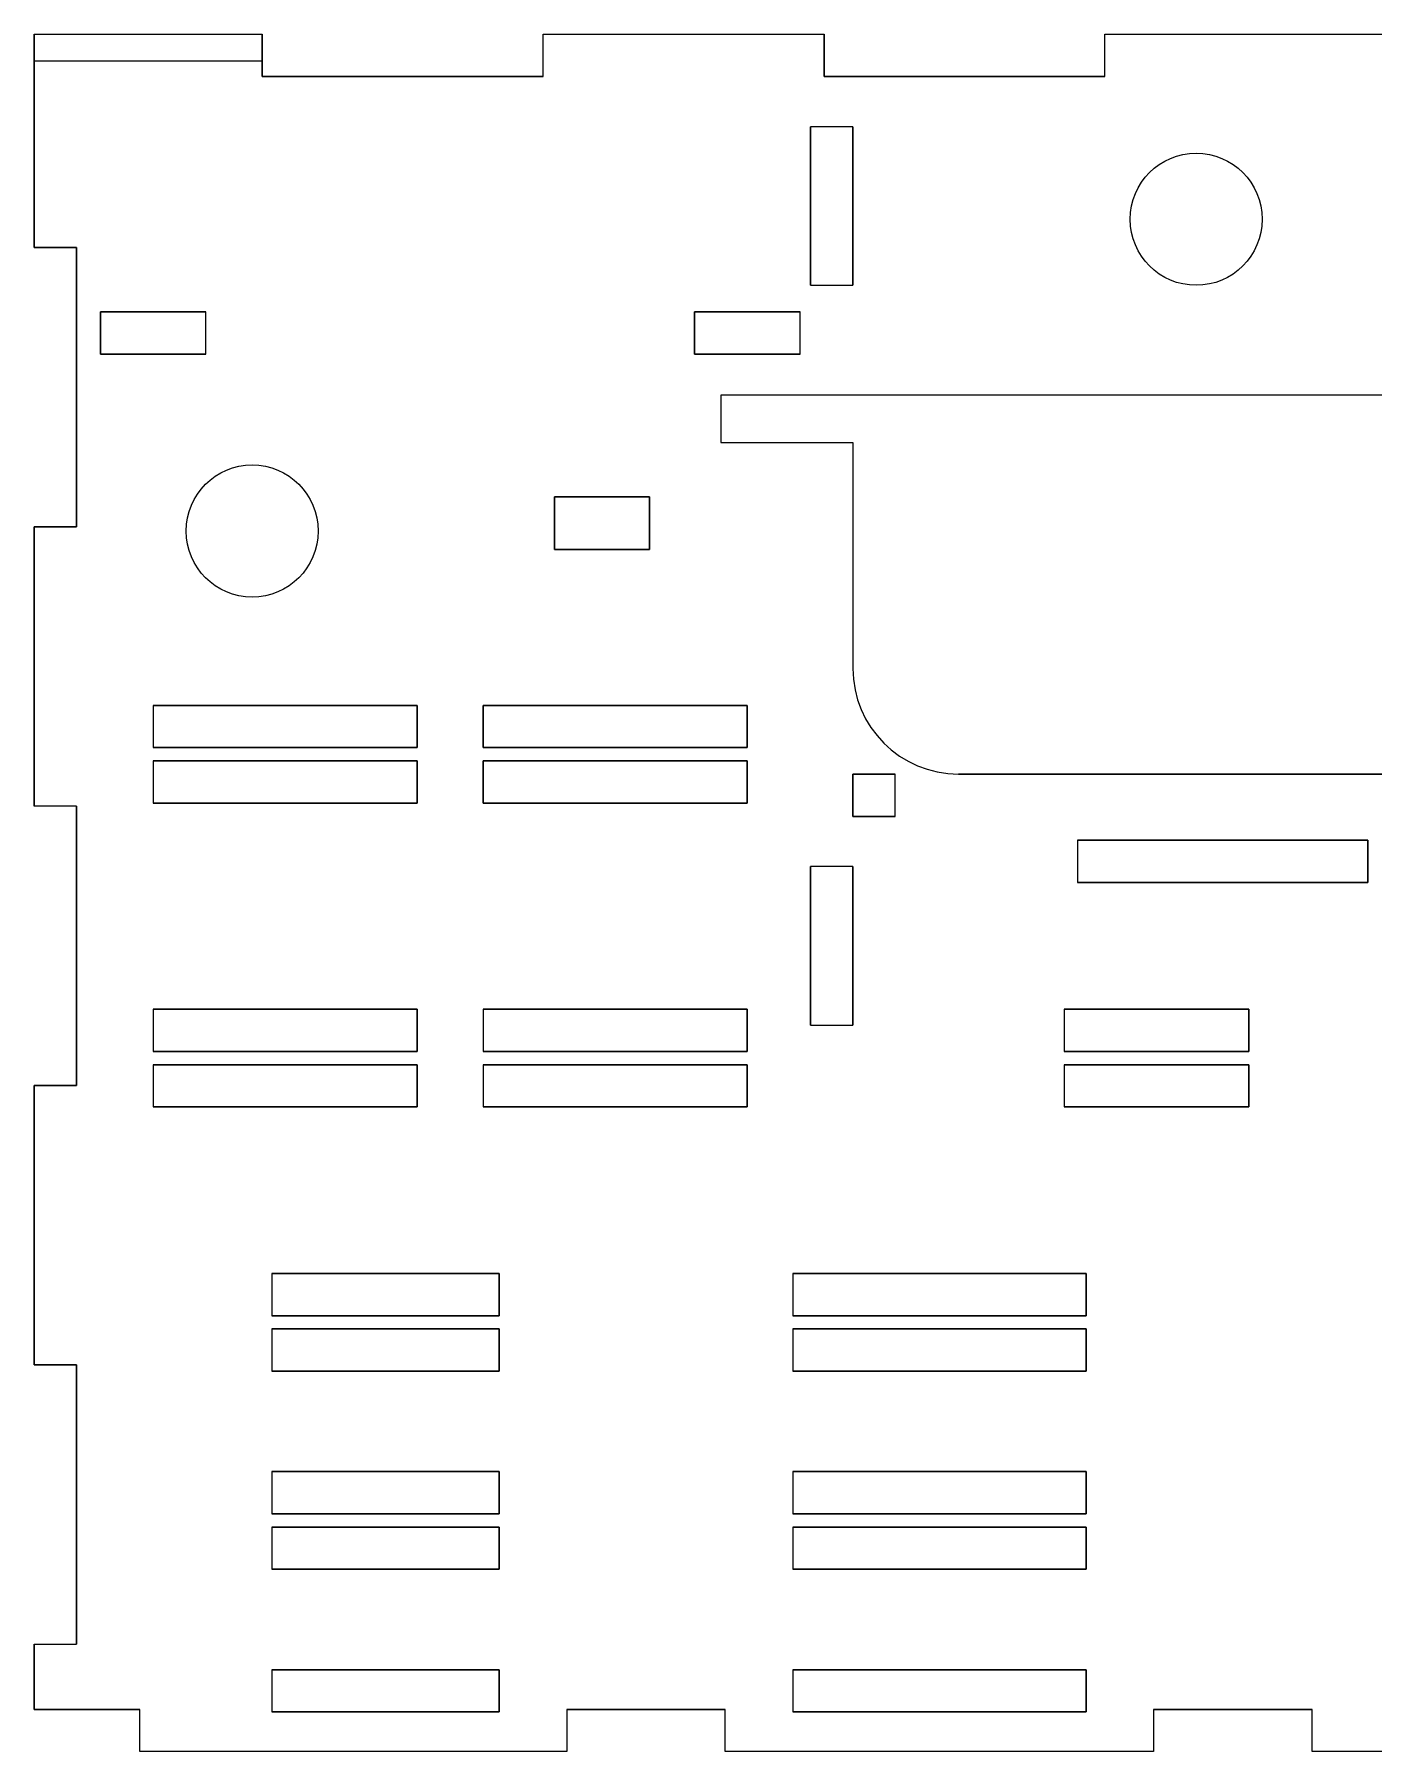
# Model space of a CAD drawing. Header units: millimetres. Extents: x 494 to 988, y 56 to 538.
# Drawn here: x 495.4 to 596.8, y 79.2 to 209.2 of the extents above; entities that cross this region are included whole.
import ezdxf

# ---------------------------------------------------------------- set-up
doc = ezdxf.new("R2010")
doc.units = ezdxf.units.MM
doc.layers.add('Main Panels Sketch', color=7, linetype='Continuous')

msp = doc.modelspace()

# ---------------------------------------------------------------- linework, layer by layer
at = {"layer": 'Main Panels Sketch'}
for p, q in [((495.37, 209.18, 170.65), (512.64, 209.18, 170.65)), ((495.37, 209.18, 170.65), (512.64, 209.18, 170.65)), ((495.37, 207.18, 170.65), (495.37, 209.18, 170.65)), ((495.37, 209.18, 170.65), (512.64, 209.18, 170.65)), ((495.37, 209.18, 170.65), (495.37, 193.03, 170.65)), ((495.37, 209.18, 170.65), (495.37, 207.18, 170.65)), ((512.64, 209.18, 170.65), (512.64, 207.18, 170.65)), ((512.64, 207.18, 170.65), (512.64, 209.18, 170.65)), ((512.64, 205.98, 170.65), (512.64, 209.18, 170.65)), ((533.92, 209.18, 170.65), (555.19, 209.18, 170.65)), ((533.92, 205.98, 170.65), (533.92, 209.18, 170.65)), ((533.92, 205.98, 170.65), (533.92, 209.18, 170.65)), ((533.92, 209.18, 170.65), (555.19, 209.18, 170.65)), ((533.92, 209.18, 170.65), (555.19, 209.18, 170.65)), ((533.92, 205.98, 170.65), (533.92, 209.18, 170.65)), ((555.19, 209.18, 170.65), (555.19, 205.98, 170.65)), ((555.19, 205.98, 170.65), (555.19, 209.18, 170.65)), ((555.19, 205.98, 170.65), (555.19, 209.18, 170.65)), ((576.46, 205.98, 170.65), (576.46, 209.18, 170.65)), ((576.46, 209.18, 170.65), (597.73, 209.18, 170.65)), ((576.46, 209.18, 170.65), (597.73, 209.18, 170.65)), ((576.46, 209.18, 170.65), (597.73, 209.18, 170.65)), ((576.46, 205.98, 170.65), (576.46, 209.18, 170.65)), ((576.46, 205.98, 170.65), (576.46, 209.18, 170.65)), ((495.37, 193.03, 170.65), (495.37, 207.18, 170.65)), ((495.37, 207.18, 170.65), (495.37, 193.03, 170.65)), ((495.37, 207.18, 170.65), (512.64, 207.18, 170.65)), ((512.64, 207.18, 170.65), (512.64, 205.98, 170.65)), ((512.64, 205.98, 170.65), (512.64, 207.18, 170.65)), ((512.64, 205.98, 170.65), (533.92, 205.98, 170.65)), ((512.64, 205.98, 170.65), (533.92, 205.98, 170.65)), ((533.92, 205.98, 170.65), (512.64, 205.98, 170.65)), ((555.19, 205.98, 170.65), (576.46, 205.98, 170.65)), ((576.46, 205.98, 170.65), (555.19, 205.98, 170.65)), ((555.19, 205.98, 170.65), (576.46, 205.98, 170.65)), ((557.37, 202.18, 170.65), (554.17, 202.18, 170.65)), ((557.37, 202.18, 170.65), (554.17, 202.18, 170.65)), ((554.17, 202.18, 170.65), (554.17, 190.18, 170.65)), ((554.17, 202.18, 170.65), (554.17, 190.18, 170.65)), ((557.37, 202.18, 170.65), (554.17, 202.18, 170.65)), ((554.17, 190.18, 170.65), (554.17, 202.18, 170.65)), ((557.37, 190.18, 170.65), (557.37, 202.18, 170.65)), ((557.37, 202.18, 170.65), (557.37, 190.18, 170.65)), ((557.37, 190.18, 170.65), (557.37, 202.18, 170.65)), ((498.57, 193.03, 170.65), (495.37, 193.03, 170.65)), ((495.37, 193.03, 170.65), (498.57, 193.03, 170.65)), ((498.57, 193.03, 170.65), (495.37, 193.03, 170.65)), ((498.57, 171.89, 170.65), (498.57, 193.03, 170.65)), ((498.57, 193.03, 170.65), (498.57, 171.89, 170.65)), ((498.57, 171.89, 170.65), (498.57, 193.03, 170.65)), ((554.17, 190.18, 170.65), (557.37, 190.18, 170.65)), ((554.17, 190.18, 170.65), (557.37, 190.18, 170.65)), ((554.17, 190.18, 170.65), (557.37, 190.18, 170.65)), ((508.37, 188.18, 170.65), (500.37, 188.18, 170.65)), ((508.37, 188.18, 170.65), (500.37, 188.18, 170.65)), ((500.37, 184.98, 170.65), (500.37, 188.18, 170.65)), ((500.37, 188.18, 170.65), (500.37, 184.98, 170.65)), ((500.37, 188.18, 170.65), (508.37, 188.18, 170.65)), ((500.37, 184.98, 170.65), (500.37, 188.18, 170.65)), ((508.37, 184.98, 170.65), (508.37, 188.18, 170.65)), ((508.37, 184.98, 170.65), (508.37, 188.18, 170.65)), ((508.37, 184.98, 170.65), (508.37, 188.18, 170.65)), ((545.37, 184.98, 170.65), (545.37, 188.18, 170.65)), ((545.37, 188.18, 170.65), (545.37, 184.98, 170.65)), ((545.37, 188.18, 170.65), (553.37, 188.18, 170.65)), ((545.37, 184.98, 170.65), (545.37, 188.18, 170.65)), ((553.37, 188.18, 170.65), (545.37, 188.18, 170.65)), ((553.37, 188.18, 170.65), (545.37, 188.18, 170.65)), ((553.37, 184.98, 170.65), (553.37, 188.18, 170.65)), ((553.37, 184.98, 170.65), (553.37, 188.18, 170.65)), ((553.37, 184.98, 170.65), (553.37, 188.18, 170.65)), ((500.37, 184.98, 170.65), (508.37, 184.98, 170.65)), ((508.37, 184.98, 170.65), (500.37, 184.98, 170.65)), ((500.37, 184.98, 170.65), (508.37, 184.98, 170.65)), ((553.37, 184.98, 170.65), (545.37, 184.98, 170.65)), ((545.37, 184.98, 170.65), (553.37, 184.98, 170.65)), ((545.37, 184.98, 170.65), (553.37, 184.98, 170.65)), ((547.37, 181.86, 170.65), (547.37, 178.28, 170.65)), ((669.37, 181.86, 170.65), (547.37, 181.86, 170.65)), ((669.37, 181.86, 170.65), (547.37, 181.86, 170.65)), ((669.37, 181.86, 170.65), (547.37, 181.86, 170.65)), ((547.37, 181.86, 170.65), (547.37, 178.28, 170.65)), ((547.37, 181.86, 170.65), (547.37, 178.28, 170.65)), ((547.37, 178.28, 170.65), (557.37, 178.28, 170.65)), ((547.37, 178.28, 170.65), (557.37, 178.28, 170.65)), ((547.37, 178.28, 170.65), (557.37, 178.28, 170.65)), ((557.37, 178.28, 170.65), (557.37, 161.18, 170.65)), ((557.37, 178.28, 170.65), (557.37, 161.18, 170.65)), ((557.37, 178.28, 170.65), (557.37, 161.18, 170.65)), ((541.97, 174.18, 170.65), (534.77, 174.18, 170.65)), ((534.77, 174.18, 170.65), (534.77, 170.18, 170.65)), ((534.77, 170.18, 170.65), (534.77, 174.18, 170.65)), ((534.77, 174.18, 170.65), (541.97, 174.18, 170.65)), ((534.77, 174.18, 170.65), (541.97, 174.18, 170.65)), ((534.77, 170.18, 170.65), (534.77, 174.18, 170.65)), ((541.97, 174.18, 170.65), (541.97, 170.18, 170.65)), ((541.97, 174.18, 170.65), (541.97, 170.18, 170.65)), ((541.97, 170.18, 170.65), (541.97, 174.18, 170.65)), ((495.37, 171.89, 170.65), (498.57, 171.89, 170.65)), ((495.37, 150.75, 170.65), (495.37, 171.89, 170.65)), ((495.37, 171.89, 170.65), (498.57, 171.89, 170.65)), ((495.37, 171.89, 170.65), (495.37, 150.75, 170.65)), ((495.37, 171.89, 170.65), (495.37, 150.75, 170.65)), ((498.57, 171.89, 170.65), (495.37, 171.89, 170.65)), ((534.77, 170.18, 170.65), (541.97, 170.18, 170.65)), ((541.97, 170.18, 170.65), (534.77, 170.18, 170.65)), ((541.97, 170.18, 170.65), (534.77, 170.18, 170.65)), ((524.37, 158.38, 170.65), (504.37, 158.38, 170.65)), ((504.37, 158.38, 170.65), (524.37, 158.38, 170.65)), ((524.37, 158.38, 170.65), (504.37, 158.38, 170.65)), ((504.37, 158.38, 170.65), (504.37, 155.18, 170.65)), ((504.37, 158.38, 170.65), (504.37, 155.18, 170.65)), ((504.37, 158.38, 170.65), (504.37, 155.18, 170.65)), ((524.37, 155.18, 170.65), (524.37, 158.38, 170.65)), ((524.37, 158.38, 170.65), (524.37, 155.18, 170.65)), ((524.37, 158.38, 170.65), (524.37, 155.18, 170.65)), ((529.37, 155.18, 170.65), (529.37, 158.38, 170.65)), ((529.37, 158.38, 170.65), (529.37, 155.18, 170.65)), ((529.37, 158.38, 170.65), (529.37, 155.18, 170.65)), ((549.37, 158.38, 170.65), (529.37, 158.38, 170.65)), ((549.37, 158.38, 170.65), (529.37, 158.38, 170.65)), ((529.37, 158.38, 170.65), (549.37, 158.38, 170.65)), ((549.37, 155.18, 170.65), (549.37, 158.38, 170.65)), ((549.37, 158.38, 170.65), (549.37, 155.18, 170.65)), ((549.37, 158.38, 170.65), (549.37, 155.18, 170.65)), ((504.37, 155.18, 170.65), (524.37, 155.18, 170.65)), ((524.37, 155.18, 170.65), (504.37, 155.18, 170.65)), ((504.37, 155.18, 170.65), (524.37, 155.18, 170.65)), ((529.37, 155.18, 170.65), (549.37, 155.18, 170.65)), ((549.37, 155.18, 170.65), (529.37, 155.18, 170.65)), ((529.37, 155.18, 170.65), (549.37, 155.18, 170.65)), ((524.37, 154.18, 170.65), (504.37, 154.18, 170.65)), ((504.37, 154.18, 170.65), (504.37, 150.98, 170.65)), ((524.37, 154.18, 170.65), (504.37, 154.18, 170.65)), ((504.37, 154.18, 170.65), (504.37, 150.98, 170.65)), ((504.37, 154.18, 170.65), (504.37, 150.98, 170.65)), ((504.37, 154.18, 170.65), (524.37, 154.18, 170.65)), ((524.37, 154.18, 170.65), (524.37, 150.98, 170.65)), ((524.37, 154.18, 170.65), (524.37, 150.98, 170.65)), ((524.37, 150.98, 170.65), (524.37, 154.18, 170.65)), ((529.37, 154.18, 170.65), (549.37, 154.18, 170.65)), ((529.37, 154.18, 170.65), (529.37, 150.98, 170.65)), ((549.37, 154.18, 170.65), (529.37, 154.18, 170.65)), ((529.37, 150.98, 170.65), (529.37, 154.18, 170.65)), ((549.37, 154.18, 170.65), (529.37, 154.18, 170.65)), ((529.37, 154.18, 170.65), (529.37, 150.98, 170.65)), ((549.37, 150.98, 170.65), (549.37, 154.18, 170.65)), ((549.37, 154.18, 170.65), (549.37, 150.98, 170.65)), ((549.37, 154.18, 170.65), (549.37, 150.98, 170.65)), ((560.57, 153.18, 170.65), (557.37, 153.18, 170.65)), ((557.37, 153.18, 170.65), (557.37, 149.98, 170.65)), ((560.57, 153.18, 170.65), (557.37, 153.18, 170.65)), ((557.37, 149.98, 170.65), (557.37, 153.18, 170.65)), ((557.37, 153.18, 170.65), (557.37, 149.98, 170.65)), ((557.37, 153.18, 170.65), (560.57, 153.18, 170.65)), ((560.57, 149.98, 170.65), (560.57, 153.18, 170.65)), ((560.57, 149.98, 170.65), (560.57, 153.18, 170.65)), ((560.57, 149.98, 170.65), (560.57, 153.18, 170.65)), ((651.37, 153.18, 170.65), (565.37, 153.18, 170.65)), ((565.37, 153.18, 170.65), (651.37, 153.18, 170.65)), ((651.37, 153.18, 170.65), (565.37, 153.18, 170.65)), ((504.37, 150.98, 170.65), (524.37, 150.98, 170.65)), ((504.37, 150.98, 170.65), (524.37, 150.98, 170.65)), ((524.37, 150.98, 170.65), (504.37, 150.98, 170.65)), ((549.37, 150.98, 170.65), (529.37, 150.98, 170.65)), ((529.37, 150.98, 170.65), (549.37, 150.98, 170.65)), ((529.37, 150.98, 170.65), (549.37, 150.98, 170.65)), ((498.57, 150.75, 170.65), (495.37, 150.75, 170.65)), ((498.57, 150.75, 170.65), (495.37, 150.75, 170.65)), ((498.57, 150.75, 170.65), (495.37, 150.75, 170.65)), ((498.57, 129.61, 170.65), (498.57, 150.75, 170.65)), ((498.57, 129.61, 170.65), (498.57, 150.75, 170.65)), ((498.57, 150.75, 170.65), (498.57, 129.61, 170.65)), ((560.57, 149.98, 170.65), (557.37, 149.98, 170.65)), ((557.37, 149.98, 170.65), (560.57, 149.98, 170.65)), ((557.37, 149.98, 170.65), (560.57, 149.98, 170.65)), ((596.37, 148.18, 170.65), (574.37, 148.18, 170.65)), ((574.37, 148.18, 170.65), (596.37, 148.18, 170.65)), ((574.37, 148.18, 170.65), (574.37, 144.98, 170.65)), ((596.37, 148.18, 170.65), (574.37, 148.18, 170.65)), ((574.37, 148.18, 170.65), (574.37, 144.98, 170.65)), ((574.37, 148.18, 170.65), (574.37, 144.98, 170.65)), ((596.37, 144.98, 170.65), (596.37, 148.18, 170.65)), ((596.37, 148.18, 170.65), (596.37, 144.98, 170.65)), ((596.37, 148.18, 170.65), (596.37, 144.98, 170.65)), ((554.17, 146.18, 170.65), (554.17, 134.18, 170.65)), ((557.37, 146.18, 170.65), (554.17, 146.18, 170.65)), ((557.37, 146.18, 170.65), (554.17, 146.18, 170.65)), ((554.17, 134.18, 170.65), (554.17, 146.18, 170.65)), ((557.37, 146.18, 170.65), (554.17, 146.18, 170.65)), ((554.17, 146.18, 170.65), (554.17, 134.18, 170.65)), ((557.37, 134.18, 170.65), (557.37, 146.18, 170.65)), ((557.37, 146.18, 170.65), (557.37, 134.18, 170.65)), ((557.37, 134.18, 170.65), (557.37, 146.18, 170.65)), ((574.37, 144.98, 170.65), (596.37, 144.98, 170.65)), ((574.37, 144.98, 170.65), (596.37, 144.98, 170.65)), ((596.37, 144.98, 170.65), (574.37, 144.98, 170.65)), ((524.37, 135.38, 170.65), (504.37, 135.38, 170.65)), ((504.37, 135.38, 170.65), (524.37, 135.38, 170.65)), ((524.37, 135.38, 170.65), (504.37, 135.38, 170.65)), ((504.37, 135.38, 170.65), (504.37, 132.18, 170.65)), ((504.37, 135.38, 170.65), (504.37, 132.18, 170.65)), ((504.37, 135.38, 170.65), (504.37, 132.18, 170.65)), ((524.37, 135.38, 170.65), (524.37, 132.18, 170.65)), ((524.37, 132.18, 170.65), (524.37, 135.38, 170.65)), ((524.37, 135.38, 170.65), (524.37, 132.18, 170.65)), ((529.37, 135.38, 170.65), (529.37, 132.18, 170.65)), ((549.37, 135.38, 170.65), (529.37, 135.38, 170.65)), ((529.37, 135.38, 170.65), (529.37, 132.18, 170.65)), ((549.37, 135.38, 170.65), (529.37, 135.38, 170.65)), ((529.37, 135.38, 170.65), (549.37, 135.38, 170.65)), ((529.37, 135.38, 170.65), (529.37, 132.18, 170.65)), ((549.37, 135.38, 170.65), (549.37, 132.18, 170.65)), ((549.37, 132.18, 170.65), (549.37, 135.38, 170.65)), ((549.37, 135.38, 170.65), (549.37, 132.18, 170.65)), ((573.37, 135.38, 170.65), (573.37, 132.18, 170.65)), ((573.37, 135.38, 170.65), (573.37, 132.18, 170.65)), ((587.37, 135.38, 170.65), (573.37, 135.38, 170.65)), ((573.37, 135.38, 170.65), (573.37, 132.18, 170.65)), ((587.37, 135.38, 170.65), (573.37, 135.38, 170.65)), ((573.37, 135.38, 170.65), (587.37, 135.38, 170.65)), ((587.37, 135.38, 170.65), (587.37, 132.18, 170.65)), ((587.37, 135.38, 170.65), (587.37, 132.18, 170.65)), ((587.37, 132.18, 170.65), (587.37, 135.38, 170.65)), ((554.17, 134.18, 170.65), (557.37, 134.18, 170.65)), ((554.17, 134.18, 170.65), (557.37, 134.18, 170.65)), ((554.17, 134.18, 170.65), (557.37, 134.18, 170.65)), ((504.37, 132.18, 170.65), (524.37, 132.18, 170.65)), ((504.37, 132.18, 170.65), (524.37, 132.18, 170.65)), ((524.37, 132.18, 170.65), (504.37, 132.18, 170.65)), ((529.37, 132.18, 170.65), (549.37, 132.18, 170.65)), ((529.37, 132.18, 170.65), (549.37, 132.18, 170.65)), ((549.37, 132.18, 170.65), (529.37, 132.18, 170.65)), ((587.37, 132.18, 170.65), (573.37, 132.18, 170.65)), ((573.37, 132.18, 170.65), (587.37, 132.18, 170.65)), ((573.37, 132.18, 170.65), (587.37, 132.18, 170.65)), ((524.37, 131.18, 170.65), (504.37, 131.18, 170.65)), ((524.37, 131.18, 170.65), (504.37, 131.18, 170.65)), ((504.37, 131.18, 170.65), (504.37, 127.98, 170.65)), ((504.37, 131.18, 170.65), (524.37, 131.18, 170.65)), ((504.37, 131.18, 170.65), (504.37, 127.98, 170.65)), ((504.37, 131.18, 170.65), (504.37, 127.98, 170.65)), ((524.37, 127.98, 170.65), (524.37, 131.18, 170.65)), ((524.37, 131.18, 170.65), (524.37, 127.98, 170.65)), ((524.37, 131.18, 170.65), (524.37, 127.98, 170.65)), ((529.37, 131.18, 170.65), (529.37, 127.98, 170.65)), ((549.37, 131.18, 170.65), (529.37, 131.18, 170.65)), ((549.37, 131.18, 170.65), (529.37, 131.18, 170.65)), ((529.37, 131.18, 170.65), (549.37, 131.18, 170.65)), ((529.37, 131.18, 170.65), (529.37, 127.98, 170.65)), ((529.37, 131.18, 170.65), (529.37, 127.98, 170.65)), ((549.37, 127.98, 170.65), (549.37, 131.18, 170.65)), ((549.37, 131.18, 170.65), (549.37, 127.98, 170.65)), ((549.37, 131.18, 170.65), (549.37, 127.98, 170.65)), ((573.37, 131.18, 170.65), (573.37, 127.98, 170.65)), ((573.37, 131.18, 170.65), (573.37, 127.98, 170.65)), ((587.37, 131.18, 170.65), (573.37, 131.18, 170.65)), ((573.37, 131.18, 170.65), (573.37, 127.98, 170.65)), ((573.37, 131.18, 170.65), (587.37, 131.18, 170.65)), ((587.37, 131.18, 170.65), (573.37, 131.18, 170.65)), ((587.37, 127.98, 170.65), (587.37, 131.18, 170.65)), ((587.37, 131.18, 170.65), (587.37, 127.98, 170.65)), ((587.37, 131.18, 170.65), (587.37, 127.98, 170.65)), ((495.37, 129.61, 170.65), (498.57, 129.61, 170.65)), ((498.57, 129.61, 170.65), (495.37, 129.61, 170.65)), ((495.37, 108.46, 170.65), (495.37, 129.61, 170.65)), ((498.57, 129.61, 170.65), (495.37, 129.61, 170.65)), ((495.37, 129.61, 170.65), (495.37, 108.46, 170.65)), ((495.37, 129.61, 170.65), (495.37, 108.46, 170.65)), ((524.37, 127.98, 170.65), (504.37, 127.98, 170.65)), ((504.37, 127.98, 170.65), (524.37, 127.98, 170.65)), ((504.37, 127.98, 170.65), (524.37, 127.98, 170.65)), ((529.37, 127.98, 170.65), (549.37, 127.98, 170.65)), ((529.37, 127.98, 170.65), (549.37, 127.98, 170.65)), ((549.37, 127.98, 170.65), (529.37, 127.98, 170.65)), ((573.37, 127.98, 170.65), (587.37, 127.98, 170.65)), ((573.37, 127.98, 170.65), (587.37, 127.98, 170.65)), ((587.37, 127.98, 170.65), (573.37, 127.98, 170.65)), ((513.37, 115.38, 170.65), (513.37, 112.18, 170.65)), ((530.59, 115.38, 170.65), (513.37, 115.38, 170.65)), ((513.37, 115.38, 170.65), (530.59, 115.38, 170.65)), ((513.37, 115.38, 170.65), (513.37, 112.18, 170.65)), ((530.59, 115.38, 170.65), (513.37, 115.38, 170.65)), ((513.37, 115.38, 170.65), (513.37, 112.18, 170.65)), ((530.59, 115.38, 170.65), (530.59, 112.18, 170.65)), ((530.59, 112.18, 170.65), (530.59, 115.38, 170.65)), ((530.59, 115.38, 170.65), (530.59, 112.18, 170.65)), ((575.04, 115.38, 170.65), (552.81, 115.38, 170.65)), ((552.81, 115.38, 170.65), (552.81, 112.18, 170.65)), ((575.04, 115.38, 170.65), (552.81, 115.38, 170.65)), ((552.81, 115.38, 170.65), (552.81, 112.18, 170.65)), ((552.81, 115.38, 170.65), (552.81, 112.18, 170.65)), ((552.81, 115.38, 170.65), (575.04, 115.38, 170.65)), ((575.04, 112.18, 170.65), (575.04, 115.38, 170.65)), ((575.04, 115.38, 170.65), (575.04, 112.18, 170.65)), ((575.04, 115.38, 170.65), (575.04, 112.18, 170.65)), ((513.37, 112.18, 170.65), (530.59, 112.18, 170.65)), ((530.59, 112.18, 170.65), (513.37, 112.18, 170.65)), ((513.37, 112.18, 170.65), (530.59, 112.18, 170.65)), ((575.04, 112.18, 170.65), (552.81, 112.18, 170.65)), ((552.81, 112.18, 170.65), (575.04, 112.18, 170.65)), ((552.81, 112.18, 170.65), (575.04, 112.18, 170.65)), ((530.59, 111.18, 170.65), (513.37, 111.18, 170.65)), ((513.37, 111.18, 170.65), (530.59, 111.18, 170.65)), ((513.37, 111.18, 170.65), (513.37, 107.98, 170.65)), ((513.37, 111.18, 170.65), (513.37, 107.98, 170.65)), ((530.59, 111.18, 170.65), (513.37, 111.18, 170.65)), ((513.37, 111.18, 170.65), (513.37, 107.98, 170.65)), ((530.59, 107.98, 170.65), (530.59, 111.18, 170.65)), ((530.59, 111.18, 170.65), (530.59, 107.98, 170.65)), ((530.59, 111.18, 170.65), (530.59, 107.98, 170.65)), ((575.04, 111.18, 170.65), (552.81, 111.18, 170.65)), ((552.81, 111.18, 170.65), (552.81, 107.98, 170.65)), ((552.81, 111.18, 170.65), (575.04, 111.18, 170.65)), ((552.81, 111.18, 170.65), (552.81, 107.98, 170.65)), ((575.04, 111.18, 170.65), (552.81, 111.18, 170.65)), ((552.81, 111.18, 170.65), (552.81, 107.98, 170.65)), ((575.04, 111.18, 170.65), (575.04, 107.98, 170.65)), ((575.04, 111.18, 170.65), (575.04, 107.98, 170.65)), ((575.04, 107.98, 170.65), (575.04, 111.18, 170.65)), ((498.57, 108.46, 170.65), (495.37, 108.46, 170.65)), ((498.57, 108.46, 170.65), (495.37, 108.46, 170.65)), ((495.37, 108.46, 170.65), (498.57, 108.46, 170.65)), ((498.57, 87.32, 170.65), (498.57, 108.46, 170.65)), ((498.57, 87.32, 170.65), (498.57, 108.46, 170.65)), ((498.57, 108.46, 170.65), (498.57, 87.32, 170.65)), ((513.37, 107.98, 170.65), (530.59, 107.98, 170.65)), ((513.37, 107.98, 170.65), (530.59, 107.98, 170.65)), ((530.59, 107.98, 170.65), (513.37, 107.98, 170.65)), ((575.04, 107.98, 170.65), (552.81, 107.98, 170.65)), ((552.81, 107.98, 170.65), (575.04, 107.98, 170.65)), ((552.81, 107.98, 170.65), (575.04, 107.98, 170.65)), ((513.37, 100.38, 170.65), (513.37, 97.18, 170.65)), ((530.59, 100.38, 170.65), (513.37, 100.38, 170.65)), ((513.37, 100.38, 170.65), (513.37, 97.18, 170.65)), ((513.37, 100.38, 170.65), (530.59, 100.38, 170.65)), ((513.37, 100.38, 170.65), (513.37, 97.18, 170.65)), ((530.59, 100.38, 170.65), (513.37, 100.38, 170.65)), ((530.59, 97.18, 170.65), (530.59, 100.38, 170.65)), ((530.59, 100.38, 170.65), (530.59, 97.18, 170.65)), ((530.59, 100.38, 170.65), (530.59, 97.18, 170.65)), ((552.81, 100.38, 170.65), (552.81, 97.18, 170.65)), ((552.81, 100.38, 170.65), (575.04, 100.38, 170.65)), ((552.81, 100.38, 170.65), (552.81, 97.18, 170.65)), ((552.81, 100.38, 170.65), (552.81, 97.18, 170.65)), ((575.04, 100.38, 170.65), (552.81, 100.38, 170.65)), ((575.04, 100.38, 170.65), (552.81, 100.38, 170.65)), ((575.04, 100.38, 170.65), (575.04, 97.18, 170.65)), ((575.04, 100.38, 170.65), (575.04, 97.18, 170.65)), ((575.04, 97.18, 170.65), (575.04, 100.38, 170.65)), ((513.37, 97.18, 170.65), (530.59, 97.18, 170.65)), ((513.37, 97.18, 170.65), (530.59, 97.18, 170.65)), ((530.59, 97.18, 170.65), (513.37, 97.18, 170.65)), ((575.04, 97.18, 170.65), (552.81, 97.18, 170.65)), ((552.81, 97.18, 170.65), (575.04, 97.18, 170.65)), ((552.81, 97.18, 170.65), (575.04, 97.18, 170.65)), ((530.59, 96.18, 170.65), (513.37, 96.18, 170.65)), ((513.37, 96.18, 170.65), (513.37, 92.98, 170.65)), ((530.59, 96.18, 170.65), (513.37, 96.18, 170.65)), ((513.37, 96.18, 170.65), (513.37, 92.98, 170.65)), ((513.37, 96.18, 170.65), (530.59, 96.18, 170.65)), ((513.37, 96.18, 170.65), (513.37, 92.98, 170.65)), ((530.59, 96.18, 170.65), (530.59, 92.98, 170.65)), ((530.59, 96.18, 170.65), (530.59, 92.98, 170.65)), ((530.59, 92.98, 170.65), (530.59, 96.18, 170.65)), ((575.04, 96.18, 170.65), (552.81, 96.18, 170.65)), ((552.81, 96.18, 170.65), (552.81, 92.98, 170.65)), ((552.81, 96.18, 170.65), (552.81, 92.98, 170.65)), ((552.81, 96.18, 170.65), (575.04, 96.18, 170.65)), ((575.04, 96.18, 170.65), (552.81, 96.18, 170.65)), ((552.81, 96.18, 170.65), (552.81, 92.98, 170.65)), ((575.04, 92.98, 170.65), (575.04, 96.18, 170.65)), ((575.04, 96.18, 170.65), (575.04, 92.98, 170.65)), ((575.04, 96.18, 170.65), (575.04, 92.98, 170.65)), ((513.37, 92.98, 170.65), (530.59, 92.98, 170.65)), ((530.59, 92.98, 170.65), (513.37, 92.98, 170.65)), ((513.37, 92.98, 170.65), (530.59, 92.98, 170.65)), ((552.81, 92.98, 170.65), (575.04, 92.98, 170.65)), ((575.04, 92.98, 170.65), (552.81, 92.98, 170.65)), ((552.81, 92.98, 170.65), (575.04, 92.98, 170.65)), ((495.37, 87.32, 170.65), (498.57, 87.32, 170.65)), ((495.37, 87.32, 170.65), (495.37, 82.38, 170.65)), ((495.37, 82.38, 170.65), (495.37, 87.32, 170.65)), ((495.37, 87.32, 170.65), (495.37, 82.38, 170.65)), ((495.37, 87.32, 170.65), (498.57, 87.32, 170.65)), ((495.37, 87.32, 170.65), (498.57, 87.32, 170.65)), ((530.59, 85.38, 170.65), (513.37, 85.38, 170.65)), ((530.59, 85.38, 170.65), (513.37, 85.38, 170.65)), ((513.37, 85.38, 170.65), (530.59, 85.38, 170.65)), ((513.37, 85.38, 170.65), (513.37, 82.18, 170.65)), ((513.37, 85.38, 170.65), (513.37, 82.18, 170.65)), ((513.37, 85.38, 170.65), (513.37, 82.18, 170.65)), ((530.59, 82.18, 170.65), (530.59, 85.38, 170.65)), ((530.59, 85.38, 170.65), (530.59, 82.18, 170.65)), ((530.59, 85.38, 170.65), (530.59, 82.18, 170.65)), ((575.04, 85.38, 170.65), (552.81, 85.38, 170.65)), ((575.04, 85.38, 170.65), (552.81, 85.38, 170.65)), ((552.81, 85.38, 170.65), (552.81, 82.18, 170.65)), ((552.81, 85.38, 170.65), (575.04, 85.38, 170.65)), ((552.81, 85.38, 170.65), (552.81, 82.18, 170.65)), ((552.81, 85.38, 170.65), (552.81, 82.18, 170.65)), ((575.04, 82.18, 170.65), (575.04, 85.38, 170.65)), ((575.04, 85.38, 170.65), (575.04, 82.18, 170.65)), ((575.04, 85.38, 170.65), (575.04, 82.18, 170.65)), ((495.37, 82.38, 170.65), (503.37, 82.38, 170.65)), ((503.37, 82.38, 170.65), (495.37, 82.38, 170.65)), ((503.37, 82.38, 170.65), (495.37, 82.38, 170.65)), ((503.37, 79.18, 170.65), (503.37, 82.38, 170.65)), ((503.37, 79.18, 170.65), (503.37, 82.38, 170.65)), ((503.37, 79.18, 170.65), (503.37, 82.38, 170.65)), ((513.37, 82.18, 170.65), (530.59, 82.18, 170.65)), ((513.37, 82.18, 170.65), (530.59, 82.18, 170.65)), ((530.59, 82.18, 170.65), (513.37, 82.18, 170.65)), ((535.7, 82.38, 170.65), (535.7, 79.18, 170.65)), ((535.7, 82.38, 170.65), (547.7, 82.38, 170.65)), ((547.7, 82.38, 170.65), (535.7, 82.38, 170.65)), ((535.7, 82.38, 170.65), (535.7, 79.18, 170.65)), ((535.7, 82.38, 170.65), (547.7, 82.38, 170.65)), ((535.7, 82.38, 170.65), (535.7, 79.18, 170.65)), ((547.7, 79.18, 170.65), (547.7, 82.38, 170.65)), ((547.7, 79.18, 170.65), (547.7, 82.38, 170.65)), ((547.7, 79.18, 170.65), (547.7, 82.38, 170.65)), ((575.04, 82.18, 170.65), (552.81, 82.18, 170.65)), ((552.81, 82.18, 170.65), (575.04, 82.18, 170.65)), ((552.81, 82.18, 170.65), (575.04, 82.18, 170.65)), ((580.15, 82.38, 170.65), (580.15, 79.18, 170.65)), ((592.15, 82.38, 170.65), (580.15, 82.38, 170.65)), ((580.15, 82.38, 170.65), (580.15, 79.18, 170.65)), ((580.15, 82.38, 170.65), (592.15, 82.38, 170.65)), ((580.15, 82.38, 170.65), (580.15, 79.18, 170.65)), ((580.15, 82.38, 170.65), (592.15, 82.38, 170.65)), ((592.15, 79.18, 170.65), (592.15, 82.38, 170.65)), ((592.15, 79.18, 170.65), (592.15, 82.38, 170.65)), ((592.15, 79.18, 170.65), (592.15, 82.38, 170.65)), ((535.7, 79.18, 170.65), (503.37, 79.18, 170.65)), ((535.7, 79.18, 170.65), (503.37, 79.18, 170.65)), ((535.7, 79.18, 170.65), (503.37, 79.18, 170.65)), ((580.15, 79.18, 170.65), (547.7, 79.18, 170.65)), ((580.15, 79.18, 170.65), (547.7, 79.18, 170.65)), ((580.15, 79.18, 170.65), (547.7, 79.18, 170.65)), ((624.59, 79.18, 170.65), (592.15, 79.18, 170.65)), ((624.59, 79.18, 170.65), (592.15, 79.18, 170.65)), ((624.59, 79.18, 170.65), (592.15, 79.18, 170.65))]:
    msp.add_line(p, q, dxfattribs=at)
for centre in [(583.37, 195.18, 170.65), (583.37, 195.18, 170.65), (583.37, 195.18, 170.65), (511.87, 171.58, 170.65), (511.87, 171.58, 170.65), (511.87, 171.58, 170.65)]:
    msp.add_circle(centre, 5, dxfattribs=at)
msp.add_arc((565.37, 161.18, 170.65), 8, 180, 270, dxfattribs=at)
msp.add_arc((565.37, 161.18, 170.65), 8, 180, 270, dxfattribs=at)
msp.add_arc((565.37, 161.18, 170.65), 8, 180, 270, dxfattribs=at)

doc.saveas('drawing.dxf')
